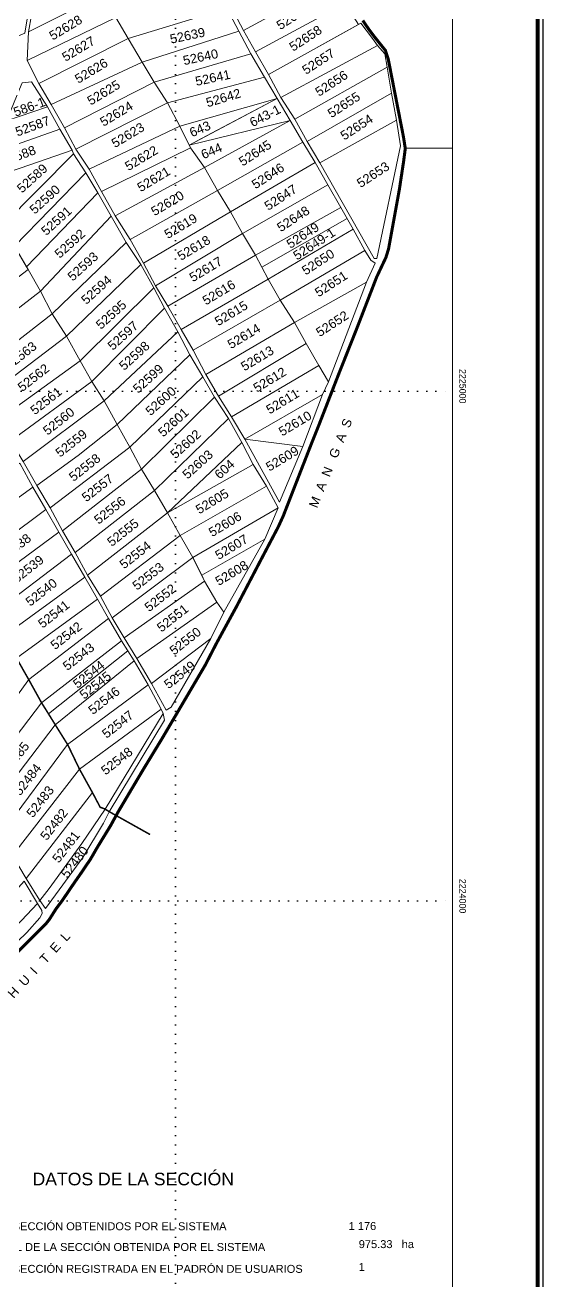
# Model space of a CAD drawing. Header units: millimetres. Extents: x 466933 to 471722, y 2222002 to 2227696.
# Drawn here: x 470705 to 471722, y 2223255 to 2225718 of the extents above; entities that cross this region are included whole.
import ezdxf

# ---------------------------------------------------------------- set-up
doc = ezdxf.new("R2010")
doc.units = ezdxf.units.MM
doc.header["$MEASUREMENT"] = 0
doc.linetypes.add('ACAD_ISO07W100', pattern=[3, 0, -3])
for name, color, linetype in [('cuentas', 7, 'Continuous'), ('ediplan', 7, 'Continuous'), ('laterales', 134, 'Continuous'), ('limite de ejidos y pp', 7, 'Continuous'), ('Malla', 7, 'ACAD_ISO07W100'), ('sublat', 132, 'Continuous')]:
    doc.layers.add(name, color=color, linetype=linetype)
doc.layers.add('parcelas', color=7, linetype='Continuous', lineweight=13)
doc.styles.add('LETRERITO', font='arial.ttf')
doc.styles.add('SANSSERIF', font='sanss___.ttf')
doc.styles.add('style1', font='arial.ttf')

msp = doc.modelspace()

# ---------------------------------------------------------------- linework, layer by layer
at = {"lineweight": 5, "ltscale": 2}
msp.add_lwpolyline([(471544.2, 2223060.3), (467095.1, 2223060.3), (467095.1, 2227485.3), (471544.2, 2227485.3)], close=True, dxfattribs=at)
at = {"layer": 'ediplan'}
msp.add_lwpolyline([(466933.2, 2227695.9), (471721.7, 2227695.9), (471721.7, 2222002.4), (466933.2, 2222002.4)], close=True, dxfattribs=at)
at = {"layer": 'ediplan', "const_width": 8}
msp.add_lwpolyline([(466943.5, 2227685.6), (471711.4, 2227685.6), (471711.4, 2222012.7), (466943.5, 2222012.7)], close=True, dxfattribs=at)
at = {"layer": 'laterales', "const_width": 6}
msp.add_lwpolyline([(470667.8, 2223877.6), (470709.5, 2223918.8), (470732.3, 2223941.6), (470745.7, 2223955.1), (470752.5, 2223963.8), (470765.8, 2223984.8), (470776.8, 2223999.3), (470799.8, 2224033.2), (470813.9, 2224053.4), (470833.1, 2224081.7), (470847.1, 2224105.9), (470872.7, 2224147.6), (470887.5, 2224174.6), (470911.9, 2224215.8), (470937.1, 2224258.2), (470974.1, 2224319), (471058.5, 2224462.4), (471080.1, 2224504.3), (471120.1, 2224577.6), (471168.6, 2224670.3), (471201.6, 2224732.9), (471211.7, 2224754.9), (471241, 2224830), (471267.4, 2224897.6), (471282.6, 2224935.6), (471319.6, 2225030.7), (471356.6, 2225123.8), (471395.1, 2225223.3), (471413.4, 2225262.1), (471418.5, 2225278.6), (471423.9, 2225308.1), (471439.8, 2225395.6), (471447.9, 2225449.1), (471451.4, 2225475.5), (471447.9, 2225498), (471423.6, 2225622), (471417.9, 2225651.2), (471412.4, 2225668), (471389.9, 2225696), (471378.8, 2225710.8), (471368, 2225726.8)], dxfattribs=at)
at = {"layer": 'limite de ejidos y pp', "lineweight": 5, "ltscale": 2, "const_width": 3}
for points in [[(470870, 2224174.9), (470861.7, 2224180.1), (470852.2, 2224183.6), (470836.9, 2224212.6), (470811.4, 2224258.6), (470788.3, 2224306.5), (470763.9, 2224345.5), (470750.5, 2224367.1), (470737, 2224388.6), (470711.9, 2224433.9), (470688.1, 2224475.8)], [(470870, 2224174.9), (470950.1, 2224130.1)]]:
    msp.add_lwpolyline(points, dxfattribs=at)
at = {"layer": 'Malla', "ltscale": 6}
for points in [[(471000, 2227485.3), (471000, 2223060.3)], [(467095.1, 2225000), (471544.2, 2225000)], [(467095.1, 2224000), (471544.2, 2224000)]]:
    msp.add_lwpolyline(points, dxfattribs=at)
at = {"layer": 'parcelas', "lineweight": 13}
for points in [[(471133.8, 2225707.1), (471109.5, 2225753.2), (471279.1, 2225850.6), (471307.6, 2225802.1)], [(470723.5, 2225770.4), (470711.1, 2225704.2), (470859.2, 2225779.2), (470833.1, 2225822.6)], [(470907.1, 2225691.2), (470882.6, 2225732.5), (470880.1, 2225737.5), (471077.7, 2225792.1), (471101.1, 2225750.5)], [(471157.5, 2225665.5), (471133.8, 2225707.1), (471307.6, 2225802.1), (471333.4, 2225760)], [(470704.3, 2225702.2), (470714.7, 2225765.2), (470648.7, 2225731), (470672.4, 2225688.4)], [(470709.1, 2225648), (470711.1, 2225704.2), (470859.2, 2225779.2), (470882.6, 2225732.5)], [(471182.9, 2225620.9), (471157.5, 2225665.5), (471333.4, 2225760), (471359.4, 2225718.6)], [(470732, 2225603.3), (470709.1, 2225648), (470882.6, 2225732.5), (470907.1, 2225691.2)], [(471207.2, 2225575.8), (471182.9, 2225620.9), (471364.2, 2225721.3), (471386.8, 2225691.7), (471396.8, 2225677.9)], [(470756.1, 2225562.2), (470732, 2225603.3), (470907.1, 2225691.2), (470934.4, 2225645.1)], [(471148.2, 2225661.6), (471124.6, 2225706.1), (470934.4, 2225645.1), (470934.4, 2225645.1), (470958.5, 2225605.6)], [(471234.7, 2225532.9), (471207.2, 2225575.8), (471396.8, 2225677.9), (471411, 2225661.2), (471416, 2225634.9)], [(470781.8, 2225516.5), (470756.1, 2225562.2), (470934.4, 2225645.1), (470958.5, 2225605.6)], [(471174.9, 2225615.3), (471148.2, 2225661.6), (470958.5, 2225605.6), (470984.2, 2225565.4)], [(471008.3, 2225519.7), (470984.2, 2225565.4), (471174.9, 2225615.3), (471199.9, 2225574)], [(471258.4, 2225489.1), (471234.7, 2225532.9), (471416, 2225634.9), (471424.3, 2225584.1)], [(470668.2, 2225530.1), (470696.9, 2225599.6), (470698.9, 2225604.8), (470717.4, 2225606.4), (470748.7, 2225557.6)], [(470804.3, 2225474.3), (470781.8, 2225516.5), (470958.5, 2225605.6), (470984.2, 2225565.4)], [(471008.3, 2225519.7), (470984.2, 2225565.4), (470804.3, 2225474.3), (470830.5, 2225434.9)], [(471026.9, 2225482.4), (471008.3, 2225519.7), (471199.9, 2225574)], [(471434.3, 2225531.1), (471424.3, 2225584.1), (471258.4, 2225489.1), (471283.5, 2225447.7)], [(470772.9, 2225513.5), (470748.7, 2225557.6), (470668.2, 2225530.1), (470644.4, 2225468.6)], [(470855, 2225391.1), (470830.5, 2225434.9), (471008.3, 2225519.7), (471029.6, 2225477)], [(471057.3, 2225438.5), (471029.6, 2225477), (471026.9, 2225482.4), (471225.3, 2225530.3), (471225.3, 2225530.3)], [(471249.9, 2225488.2), (471225.3, 2225530.3), (471057.3, 2225438.5), (471082.6, 2225393.1)], [(471283.5, 2225447.7), (471434.3, 2225531.1), (471441.8, 2225481.1), (471395.6, 2225259.7), (471390.6, 2225260.2)], [(470615.4, 2225410.4), (470627.2, 2225421.6), (470644.4, 2225468.6), (470772.9, 2225513.5), (470797, 2225472.6), (470695, 2225436.9)], [(470695, 2225436.9), (470797, 2225472.6), (470799.8, 2225465), (470661.2, 2225325.2), (470637.5, 2225368.5), (470615.4, 2225410.4)], [(470881.9, 2225343.8), (470855, 2225391.1), (471029.6, 2225477), (471057.3, 2225438.5)], [(471108, 2225351.2), (471082.6, 2225393.1), (471249.9, 2225488.2), (471274.1, 2225448.4)], [(470683.7, 2225284.1), (470661.2, 2225325.2), (470799.8, 2225465), (470824.3, 2225428.1)], [(471131.7, 2225308.7), (471108, 2225351.2), (471274.1, 2225448.4), (471299.6, 2225404.3)], [(470707.7, 2225243.9), (470683.7, 2225284.1), (470824.3, 2225428.1), (470847.6, 2225388.6)], [(470911.3, 2225297), (470881.9, 2225343.8), (471057.3, 2225438.5), (471082.6, 2225393.1)], [(470937, 2225250.9), (470911.3, 2225297), (471082.6, 2225393.1), (471108, 2225351.2)], [(471157.4, 2225266.5), (471131.7, 2225308.7), (471299.6, 2225404.3), (471325, 2225359.7)], [(470734.8, 2225195.7), (470711, 2225238.4), (470707.7, 2225243.9), (470847.6, 2225388.6), (470873.7, 2225342.8)], [(470903.1, 2225291.4), (470873.7, 2225342.8), (470734.8, 2225195.7), (470758.1, 2225151.6)], [(470961.1, 2225206.4), (470937, 2225250.9), (471108, 2225351.2), (471131.7, 2225308.7)], [(471182.3, 2225219.2), (471157.4, 2225266.5), (471325, 2225359.7), (471349.2, 2225317.6)], [(470985.1, 2225166.2), (470961.1, 2225206.4), (471131.7, 2225308.7), (471157.4, 2225266.5)], [(471372.1, 2225275.7), (471349.2, 2225317.6), (471182.3, 2225219.2), (471205.6, 2225178)], [(470552.4, 2225117.6), (470526.3, 2225159.3), (470683.7, 2225284.1), (470711, 2225238.4)], [(470786.2, 2225107.4), (470758.1, 2225151.6), (470903.1, 2225291.4), (470932, 2225248)], [(471383.4, 2225256.5), (471372.1, 2225275.7), (471205.6, 2225178), (471234.1, 2225134.3), (471375, 2225213.6), (471392.1, 2225251.1)], [(470812.7, 2225058.9), (470786.2, 2225107.4), (470932, 2225248), (470957.3, 2225202.3)], [(471011.2, 2225120.5), (470985.1, 2225166.2), (471157.4, 2225266.5), (471182.3, 2225219.2)], [(470577.7, 2225074.6), (470552.4, 2225117.6), (470711, 2225238.4), (470734.8, 2225195.7)], [(470602.3, 2225030.4), (470577.7, 2225074.6), (470734.8, 2225195.7), (470758.1, 2225151.6)], [(470836, 2225018.5), (470812.7, 2225058.9), (470957.3, 2225202.3), (470978.7, 2225162.4)], [(471205.6, 2225178), (471182.3, 2225219.2), (471011.2, 2225120.5), (471035, 2225080.1)], [(471234.1, 2225134.3), (471375, 2225213.6), (471300.4, 2225018.2), (471281.5, 2225050.3), (471256.6, 2225093.4)], [(471059.9, 2225032.4), (471035, 2225080.1), (471205.6, 2225178), (471234.1, 2225134.3)], [(470626.4, 2224986.6), (470602.3, 2225030.4), (470758.1, 2225151.6), (470786.2, 2225107.4)], [(470860.1, 2224980.8), (470836, 2225018.5), (470978.7, 2225162.4), (471004.4, 2225116.2)], [(471084.4, 2224989.8), (471059.9, 2225032.4), (471234.1, 2225134.3), (471256.6, 2225093.4)], [(470651.7, 2224943.3), (470626.4, 2224986.6), (470786.2, 2225107.4), (470812.7, 2225058.9)], [(470885.8, 2224934.3), (470860.1, 2224980.8), (471004.4, 2225116.2), (471028.4, 2225071.3)], [(471281.5, 2225050.3), (471256.6, 2225093.4), (471084.4, 2224989.8), (471110.1, 2224949.6)], [(470836, 2225018.5), (470812.7, 2225058.9), (470651.7, 2224943.3), (470676.6, 2224902.2)], [(470910.3, 2224890), (470885.8, 2224934.3), (471028.4, 2225071.3), (471053.7, 2225027.8)], [(471136.2, 2224905.4), (471110.1, 2224949.6), (471281.5, 2225050.3), (471300.4, 2225018.2), (471288.8, 2224993.3)], [(470933.6, 2224847), (470910.3, 2224890), (471053.7, 2225027.8), (471076.6, 2224987.7)], [(470700.7, 2224862), (470676.6, 2224902.2), (470836, 2225018.5), (470860.1, 2224980.8)], [(470728, 2224814.7), (470700.7, 2224862), (470860.1, 2224980.8), (470885.8, 2224934.3), (470808.7, 2224873.3)], [(470958.9, 2224805.2), (470933.6, 2224847), (471076.6, 2224987.7), (471104.4, 2224945.8)], [(471250.2, 2224891), (471288.8, 2224993.3), (471136.2, 2224905.4)], [(470910.3, 2224890), (470885.8, 2224934.3), (470808.7, 2224873.3), (470728, 2224814.7), (470753.7, 2224770.8)], [(470984.6, 2224761.1), (470958.9, 2224805.2), (471104.4, 2224945.8), (471130.4, 2224899.3)], [(471204.5, 2224782.2), (471136.2, 2224905.4), (471250.2, 2224891)], [(470778.2, 2224725.8), (470753.7, 2224770.8), (470910.3, 2224890), (470933.6, 2224847)], [(471152.9, 2224856), (471130.4, 2224899.3), (470984.6, 2224761.1)], [(470559.2, 2224695.2), (470537.3, 2224734.5), (470534, 2224740.7), (470694.6, 2224858.2), (470719.9, 2224811.7)], [(471009.5, 2224716.5), (470984.6, 2224761.1), (471152.9, 2224856), (471179, 2224813.2)], [(470958.9, 2224805.2), (470933.6, 2224847), (470778.2, 2224725.8), (470802.8, 2224683.2)], [(470745.6, 2224767.5), (470719.9, 2224811.7), (470559.2, 2224695.2), (470565.2, 2224684.3), (470586.5, 2224649.3)], [(470827.3, 2224639.1), (470802.8, 2224683.2), (470958.9, 2224805.2), (470984.6, 2224761.1)], [(471034.4, 2224673.2), (471009.5, 2224716.5), (471179, 2224813.2), (471201.5, 2224771.1), (471034.4, 2224673.2)], [(470771.3, 2224723.2), (470745.6, 2224767.5), (470586.5, 2224649.3), (470611.7, 2224606)], [(470852.5, 2224597.7), (470827.3, 2224639.1), (470984.6, 2224761.1), (471009.5, 2224716.5)], [(471051.5, 2224638.9), (471034.4, 2224673.2), (471201.5, 2224771.1), (471175.4, 2224709.3)], [(470638.9, 2224560.7), (470611.7, 2224606), (470771.3, 2224723.2), (470795.8, 2224680.3)], [(471034.4, 2224673.2), (471009.5, 2224716.5), (470852.5, 2224597.7), (470875.5, 2224555)], [(471095.1, 2224566.2), (471175.4, 2224709.3), (471051.5, 2224638.9), (471057.3, 2224627.2), (471081, 2224585.9)], [(470663, 2224519.4), (470638.9, 2224560.7), (470795.8, 2224680.3), (470822.3, 2224635)], [(470899.2, 2224515.7), (470875.5, 2224555), (471034.4, 2224673.2), (471057.3, 2224627.2)], [(470846.8, 2224591.9), (470822.3, 2224635), (470663, 2224519.4), (470688.1, 2224475.8)], [(470924.1, 2224475.5), (470899.2, 2224515.7), (471057.3, 2224627.2), (471081, 2224585.9)], [(470711.9, 2224433.9), (470688.1, 2224475.8), (470846.8, 2224591.9), (470868.5, 2224554.1)], [(470953, 2224426.2), (470924.1, 2224475.5), (471081, 2224585.9), (471095.1, 2224566.2), (471069.4, 2224514.5)], [(470737, 2224388.6), (470711.9, 2224433.9), (470868.5, 2224554.1), (470894.2, 2224510)], [(470953, 2224426.2), (470981.9, 2224374), (470991.9, 2224379.6), (471069.4, 2224514.5)], [(470763.9, 2224345.5), (470750.5, 2224367.1), (470906.7, 2224490.3), (470919.1, 2224470.7)], [(470585.3, 2224260.2), (470560.1, 2224306.3), (470688.1, 2224475.8), (470711.9, 2224433.9)], [(470946.5, 2224423.5), (470919.1, 2224470.7), (470763.9, 2224345.5), (470788.3, 2224306.5)], [(470608.3, 2224220), (470585.3, 2224260.2), (470711.9, 2224433.9), (470737, 2224388.6)], [(470811.4, 2224258.6), (470788.3, 2224306.5), (470946.5, 2224423.5), (470972.1, 2224376.1)], [(470634.1, 2224176.1), (470608.3, 2224220), (470737, 2224388.6), (470763.9, 2224345.5)], [(470861.7, 2224180.1), (470852.2, 2224183.6), (470836.9, 2224212.6), (470811.4, 2224258.6), (470972.1, 2224376.1), (470976.2, 2224367.7)], [(470861.7, 2224180.1), (470976.2, 2224367.7), (470978.6, 2224354.5), (470870, 2224174.9)], [(470658.9, 2224132.5), (470634.1, 2224176.1), (470763.9, 2224345.5), (470788.3, 2224306.5)], [(470811.4, 2224258.6), (470788.3, 2224306.5), (470658.9, 2224132.5), (470680.2, 2224089.1)], [(470707.1, 2224043.8), (470680.2, 2224089.1), (470811.4, 2224258.6), (470836.9, 2224212.6)], [(470733.6, 2224000.8), (470707.1, 2224043.8), (470836.9, 2224212.6), (470852.2, 2224183.6), (470861.7, 2224180.1), (470816.3, 2224112.2), (470751.7, 2224024.2)], [(470744.5, 2223984.8), (470818.1, 2224085.2), (470858.5, 2224152.3), (470870, 2224174.9), (470861.7, 2224180.1), (470816.3, 2224112.2), (470751.7, 2224024.2), (470733.6, 2224000.8)], [(470590.8, 2223849), (470566.2, 2223886.7), (470702.8, 2224038.3), (470729.3, 2223995.1)], [(470600.4, 2223834.5), (470708, 2223937.9), (470733.5, 2223966.5), (470738, 2223974.9), (470737.3, 2223981.1), (470729.3, 2223995.1), (470590.8, 2223849)]]:
    msp.add_lwpolyline(points, close=True, dxfattribs=at)
at = {"layer": 'parcelas', "lineweight": 13, "ltscale": 2}
for points in [[(471124.6, 2225706.1), (471101.1, 2225750.5), (470907.1, 2225691.2), (470934.4, 2225645.1)], [(471225.3, 2225530.3), (471199.9, 2225574), (471070.7, 2225505.5), (471050.9, 2225495.1), (471026.9, 2225482.4), (471225.3, 2225530.3)], [(470750.5, 2224367.1), (470737, 2224388.6), (470894.2, 2224510), (470906.7, 2224490.3)]]:
    msp.add_lwpolyline(points, close=True, dxfattribs=at)
at = {"layer": 'parcelas', "lineweight": 13}
msp.add_lwpolyline([(471337.1, 2225338.7), (471169.8, 2225242.9)], dxfattribs=at)
at = {"layer": 'sublat'}
msp.add_lwpolyline([(471544.2, 2225476.6), (471451.4, 2225475.5)], dxfattribs=at)

# ---------------------------------------------------------------- texts
at = {"layer": 'cuentas', "char_height": 18, "width": 47.435, "attachment_point": 1, "style": 'style1'}
for s, insert, rotation in [('52659', (471196.1, 2225722.7), 33), ('52628', (470749.7, 2225702.6), 31), ('52639', (470987.6, 2225698.8), 12), ('52658', (471221.2, 2225680.5), 33), ('52627', (470774.9, 2225660.9), 31), ('52640', (471013.2, 2225656.7), 12), ('52657', (471246.5, 2225635), 33), ('52626', (470800, 2225617.9), 31), ('52641', (471037.3, 2225615.9), 12), ('52656', (471272.1, 2225592.1), 33), ('52625', (470824.3, 2225575.1), 31), ('52642', (471058.1, 2225573.7), 16.6644), ('586-1', (470679.7, 2225554.8), 20), ('52624', (470849.4, 2225533.6), 31), ('52655', (471296.5, 2225549.9), 33), ('643-1', (471143.3, 2225533.4), 27), ('52654', (471321.6, 2225506.2), 33), ('52587', (470683.5, 2225516.1), 20), ('52623', (470872, 2225491.8), 31), ('643', (471025.4, 2225514.2), 23), ('52645', (471122.1, 2225455.3), 33), ('52588', (470655.9, 2225458.4), 20), ('52622', (470898.4, 2225446.6), 31), ('644', (471048, 2225471.1), 23), ('52589', (470686.6, 2225400.6), 42), ('52646', (471147.4, 2225410.6), 33), ('52653', (471353.8, 2225413), 33), ('52621', (470922.5, 2225405.2), 31), ('52590', (470711.4, 2225359.2), 42), ('52620', (470949.7, 2225358.1), 31), ('52647', (471172.3, 2225368.3), 33), ('52591', (470734.2, 2225317.2), 42), ('52619', (470975.7, 2225313.3), 31), ('52648', (471197, 2225326.3), 33), ('52649', (471215.8, 2225293.7), 33), ('52649-1', (471228.9, 2225271), 33), ('52592', (470760.6, 2225272.5), 42), ('52618', (471001.5, 2225270.5), 31), ('52593', (470786.1, 2225227.9), 42), ('52650', (471245.9, 2225241.7), 33), ('52617', (471024.9, 2225228.6), 31), ('52594', (470812.8, 2225182), 42), ('52651', (471271.4, 2225198.7), 33), ('52616', (471050.6, 2225183.2), 31), ('52595', (470841.6, 2225133.2), 42), ('52615', (471074.8, 2225142.3), 31), ('52652', (471273.6, 2225120.6), 33), ('52597', (470864.8, 2225092), 42), ('52614', (471099.8, 2225097.3), 31), ('52598', (470887.2, 2225052.6), 42), ('52563', (470663.2, 2225055.5), 38), ('52613', (471126.1, 2225053.9), 31), ('52562', (470688, 2225011.9), 38), ('52599', (470914.4, 2225007.7), 42), ('52612', (471150.5, 2225011.9), 31), ('52561', (470712.7, 2224966.4), 38), ('52600', (470939.1, 2224963.8), 42), ('52611', (471175.8, 2224969.4), 31), ('52560', (470737.6, 2224926.4), 38), ('52601', (470963.9, 2224922.1), 42), ('52610', (471200.3, 2224926.1), 31), ('52559', (470762.2, 2224883.2), 38), ('52602', (470987.8, 2224879.3), 42), ('52558', (470788.6, 2224835.7), 38), ('52603', (471011.6, 2224839.5), 42), ('52609', (471175.2, 2224857.2), 31), ('604', (471074.7, 2224839.4), 42), ('52557', (470813.8, 2224795.7), 38), ('52605', (471037.4, 2224773.4), 31), ('52556', (470837.9, 2224751.7), 38), ('52606', (471062.8, 2224728.6), 31), ('52555', (470863.7, 2224708.2), 38), ('52538', (470652.3, 2224678.9), 38), ('52554', (470887.9, 2224664.2), 38), ('52607', (471075.5, 2224683.8), 31), ('52539', (470677.3, 2224636.6), 38), ('52553', (470913.2, 2224622.4), 38), ('52608', (471075.8, 2224632.8), 31), ('52540', (470703.5, 2224590.9), 38), ('52552', (470937.1, 2224580.2), 38), ('52541', (470727.9, 2224547.9), 38), ('52551', (470961.3, 2224540.3), 38), ('52542', (470752.4, 2224505.8), 38), ('52550', (470986.2, 2224495.2), 38), ('52543', (470776.5, 2224464.7), 38), ('52544', (470796.6, 2224429.9), 38), ('52549', (470975.3, 2224429), 38), ('52545', (470809.5, 2224408.5), 38), ('52546', (470826.6, 2224378.4), 38), ('52547', (470853.5, 2224331.9), 38), ('52485', (470657.1, 2224259), 52), ('52548', (470851.7, 2224260), 38), ('52484', (470680.8, 2224216), 52), ('52483', (470705.7, 2224172.8), 52), ('52482', (470732.9, 2224128.2), 52), ('52481', (470756.5, 2224083.9), 52), ('52480', (470773.4, 2224054.1), 52)]:
    msp.add_mtext(s, dxfattribs=dict(at, insert=insert, rotation=rotation))
at = {"layer": 'ediplan', "color": 7, "style": 'LETRERITO'}
msp.add_text('DATOS DE LA SECCIÓN', height=24.747, dxfattribs=at).set_placement((470719.3, 2223442))
at = {"layer": 'ediplan', "color": 7, "style": 'SANSSERIF'}
for s, height, p in [('TOTAL DE USUARIOS DE LA SECCIÓN OBTENIDOS POR EL SISTEMA', 15.543, (470380.1, 2223354)), ('1 176', 15.54, (471340, 2223354.4)), ('SUPERFICIE DE RIEGO TOTAL DE LA SECCIÓN OBTENIDA POR EL SISTEMA', 15.543, (470380.1, 2223313.3)), ('975.33   ha', 15.543, (471359.9, 2223318.9)), ('TOTAL DE USUARIOS DE LA SECCIÓN REGISTRADA EN EL PADRÓN DE USUARIOS', 15.543, (470380.1, 2223270.4)), ('1', 15.5, (471359.9, 2223274.3))]:
    msp.add_text(s, height=height, rotation=0, dxfattribs=at).set_placement(p)
at = {"layer": 'limite de ejidos y pp', "color": 7, "char_height": 18, "attachment_point": 1, "style": 'style1'}
for s, insert, width, rotation in [('M  A  N   G  A  S', (471261.4, 2224775.9), 198.765, 68), ('H  U  I   T  E  L', (470669, 2223819.6), 212.697, 47.2472)]:
    msp.add_mtext(s, dxfattribs=dict(at, insert=insert, width=width, rotation=rotation))
at = {"layer": 'Malla'}
for s, p in [('2225000', (471557.6, 2225043.2)), ('2224000', (471557.6, 2224043.2))]:
    msp.add_text(s, height=13, rotation=270, dxfattribs=at).set_placement(p)

doc.saveas('drawing.dxf')
